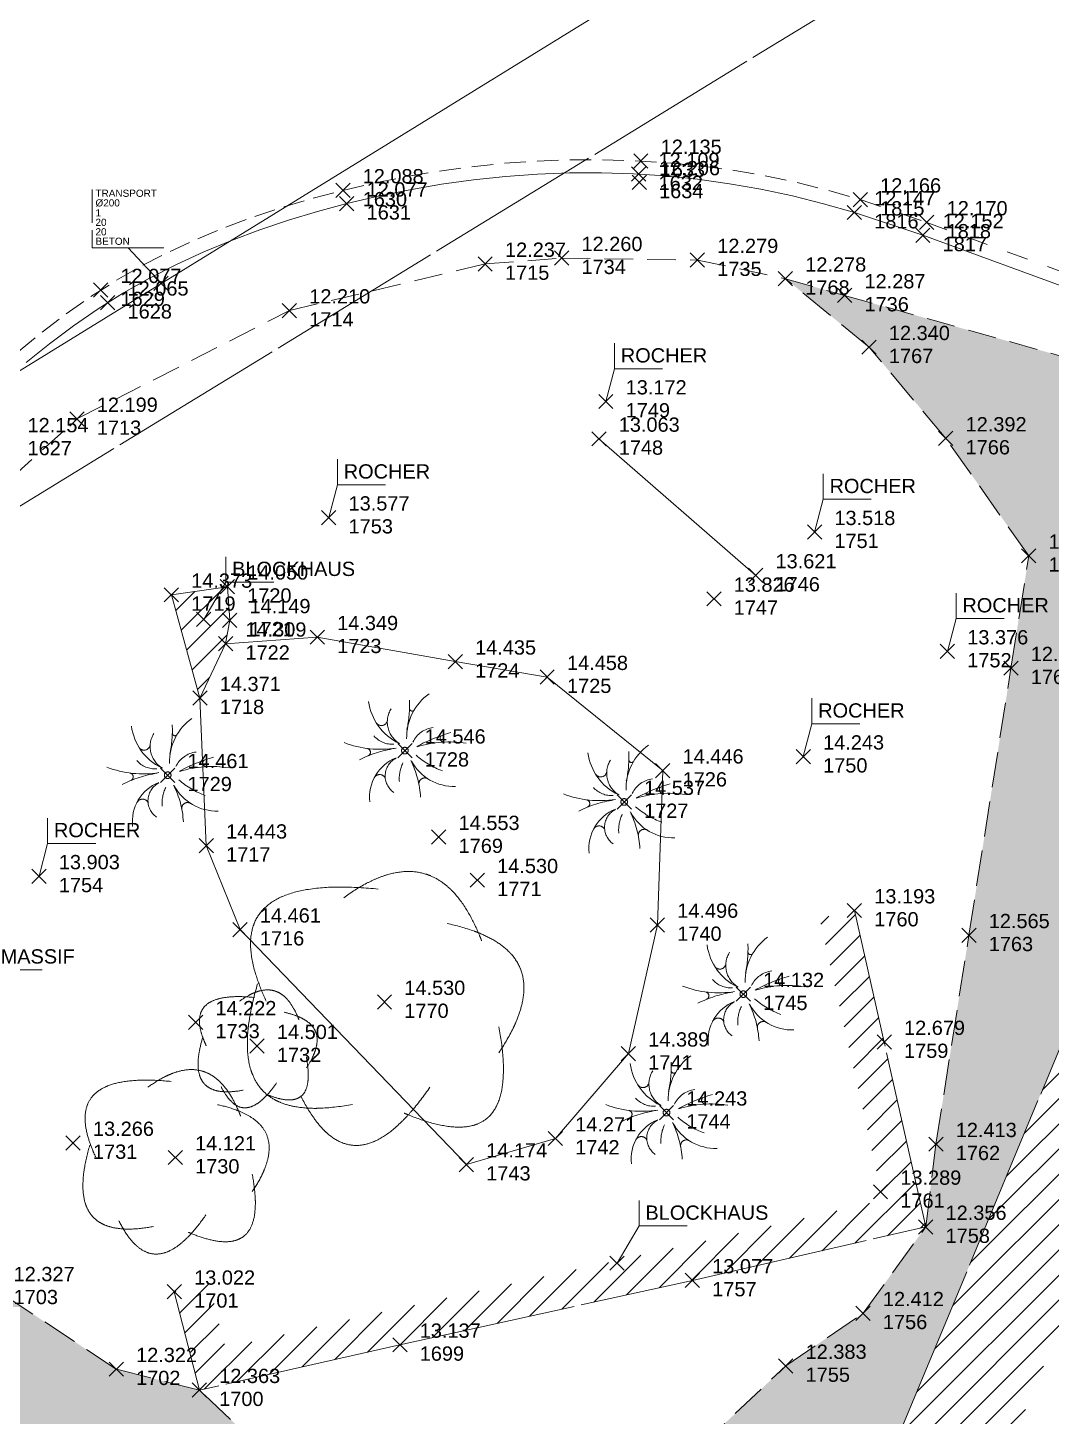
# Model space of a CAD drawing. Header units: metres. Extents: x 1224602 to 1224842, y 7187490 to 7187733.
# Drawn here: x 1224755.48 to 1224769.82, y 7187680.87 to 7187700.34 of the extents above; entities that cross this region are included whole.
import ezdxf

# ---------------------------------------------------------------- set-up
doc = ezdxf.new("R2010")
doc.units = ezdxf.units.M
doc.header["$PDMODE"] = 3
doc.header["$PDSIZE"] = 0.1
for name, pattern in [('LL_0822', [2.5, 2.5, 0]), ('LL_0829', [0.6, 0.3, -0.3]), ('OL_0942', [0.7, 0.5, -0.2]), ('RL_1105', [2.5, 2.5, 0]), ('Socle_Continu', [2.5, 2.5, 0]), ('TL_1182', [0.6, 0.4, -0.2]), ('YL_2901', [2.5, 2.5, 0])]:
    doc.linetypes.add(name, pattern=pattern)
for name, color, linetype, lineweight in [('BATIH_SCS', 201, 'Socle_Continu', 13), ('BATIM_SCI', 201, 'Socle_Continu', 13), ('JARDH_PSS', 82, 'Socle_Continu', 13), ('JARDI_PSS', 82, 'Socle_Continu', 13), ('JARDI_SCI', 82, 'Socle_Continu', 13), ('JARDI_SCS', 82, 'Socle_Continu', 13), ('MOBUR_SCI', 251, 'Socle_Continu', 13), ('NIVEL_SCS', 102, 'Socle_Continu', 13), ('SIGTA_SCI', 7, 'Socle_Continu', 13), ('SIGTM_SCI', 1, 'Socle_Continu', 13), ('SIGTO_SCI', 255, 'Socle_Continu', 13), ('VOIRI_SCS', 7, 'Socle_Continu', 13)]:
    doc.layers.add(name, color=color, linetype=linetype, lineweight=lineweight)
for name, color, linetype, lineweight, true_color in [('BATIM_SCS', 7, 'Socle_Continu', 13, 0xdf7fff), ('EAUUS_SCI', 7, 'Socle_Continu', 13, 0x7f3f00), ('EAUUS_SCT', 7, 'Socle_Continu', 13, 0x7f3f00), ('SIGTS_PSS', 7, 'Socle_Continu', 13, 0x9966cc)]:
    doc.layers.add(name, color=color, linetype=linetype, lineweight=lineweight, true_color=true_color)
doc.styles.get("Standard").update_dxf_attribs({"font": 'arial.ttf'})
doc.styles.add('Style_1', font='WINGDNG2.TTF')
doc.linetypes.add('CL_0181', pattern='A,3,-0.15,0.4,-0.381,["eu",Standard,S=0.254,R=0,X=-0.2,Y=-0.1],-0.381,0.4,-0.15', length=4.862)
doc.linetypes.add('OL_0943', pattern='A,0.4,["│",Standard,S=0.127,R=0,X=-0.32,Y=0.08],0.15,["l ı l ı l",Standard,S=0.127,R=0,X=-0.35,Y=0]', length=0.55)
doc.linetypes.add('TL_1183', pattern='A,0.5,-0.05,["ù",Style_1,S=0.254,R=180,X=0,Y=0.254],0,["ù",Style_1,S=0.254,R=0,X=-0.1,Y=-0.254]', length=0.55)
pattern_1 = [(45, (0, 0), (-0.176776695297, 0.176776695297), [])]

# ---------------------------------------------------------------- blocks, each defined once
blk = doc.blocks.new('YP_1521')
at = {"layer": 'SIGTO_SCI', "color": 7, "linetype": 'Socle_Continu'}
blk.add_point((0, 0), dxfattribs=at)
at = {"layer": 'SIGTA_SCI', "linetype": 'Socle_Continu'}
blk.add_attdef('ALT', (0.278, 0.099), '', height=0.2, dxfattribs=at)
at = {"layer": 'SIGTA_SCI', "linetype": 'Socle_Continu', "flags": 9}
blk.add_attdef('CALQUE_ALT', (1.69, -1.18), '', height=0.2, dxfattribs=at)
at = {"layer": 'SIGTM_SCI', "linetype": 'Socle_Continu'}
blk.add_attdef('MAT', (0.278, -0.223), '', height=0.2, dxfattribs=at)
at = {"layer": 'SIGTM_SCI', "linetype": 'Socle_Continu', "flags": 9}
blk.add_attdef('CALQUE_MAT', (1.69, -1.501), '', height=0.2, dxfattribs=at)
at = {"layer": 'SIGTO_SCI', "linetype": 'Socle_Continu', "flags": 9}
for tag, p in [('ID', (1.69, 0.105)), ('NATURE', (1.69, -0.216)), ('FAMILLE', (1.69, -0.538)), ('CALQUE', (1.69, -0.859)), ('PCRS', (1.69, -1.823))]:
    blk.add_attdef(tag, p, '', height=0.2, dxfattribs=at)
blk = doc.blocks.new('TP_2779')
at = {"layer": 'JARDI_PSS', "linetype": 'Socle_Continu', "extrusion": (0, 0, -1), "flags": 128}
for points in [[(-0.025, 0.165, 0.247838), (-0.34, 0.797)], [(0.086, 0.103, 0.25131), (0.508, 0.689)], [(-0.064, 0.707, 0.064603), (-0.029, 0.294)], [(0.153, 0.089, 0.230233), (0.433, 0.205)], [(-0.113, 0.12, 0.255827), (-0.398, 0.325)], [(0.122, 0.036, 0.13192), (0.851, 0.112)], [(0.637, -0.128, 0.079746), (0.149, 0.028)], [(0.523, 0.029, 0.690122), (0.513, -0.072)], [(-0.172, 0.054, 0.115458), (-0.86, 0.103)], [(-0.083, -0.138, 0.100919), (-0.22, -0.653)], [(0.43, -0.381, 0.592918), (0.275, -0.382)], [(-0.198, -0.478, 0.662456), (-0.326, -0.398)]]:
    blk.add_lwpolyline(points, format="xyb", dxfattribs=at)
at = {"layer": 'JARDI_PSS', "linetype": 'Socle_Continu', "flags": 128}
for points in [[(-0.193, 0.587, 0.422349), (-0.073, 0.099)], [(0.065, 0.588, 0.596812), (0.127, 0.562)], [(-0.401, 0.391, 0.742335), (-0.245, 0.432)], [(0.643, 0.254, 0.050999), (0.167, 0.058)], [(0.509, 0.211, 0.61769), (0.536, 0.12)], [(-0.122, -0.101, 0.339495), (-0.491, -0.719)], [(-0.122, -0.106, 0.565905), (-0.157, -0.586)], [(-0.028, -0.173, 0.132446), (-0.077, -0.435)], [(0.091, -0.146, 0.285538), (0.709, -0.502)], [(0.158, -0.066, 0.093629), (0.527, -0.284)]]:
    blk.add_lwpolyline(points, format="xyb", dxfattribs=at)
at = {"layer": 'JARDI_PSS', "linetype": 'Socle_Continu'}
blk.add_circle((0, 0), 0.0469, dxfattribs=at)
at = {"layer": 'JARDI_PSS', "linetype": 'Socle_Continu', "flags": 9}
for tag, p in [('ID', (1.31, 0.499)), ('NATURE', (1.31, 0.178)), ('FAMILLE', (1.31, -0.143)), ('CALQUE', (1.31, -0.465)), ('PCRS', (1.31, -0.786))]:
    blk.add_attdef(tag, p, '', height=0.2, dxfattribs=at)
blk = doc.blocks.new('TP_1203')
at = {"layer": 'JARDI_SCS', "linetype": 'Socle_Continu'}
for points in [[(0.3171, 0.1998, 0.007667), (0.3097, 0.2185, 0.026874), (0.2793, 0.282, 0.047786), (0.2363, 0.3458, 0.023985), (0.2196, 0.3641, 0.040407), (0.1879, 0.391, 0.05708), (0.1498, 0.4122, 0.021505), (0.1343, 0.4178, 0.075257), (0.0789, 0.4262, 0.004647), (0.0754, 0.4262, 0.067031), (0.0113, 0.4161, 0.025669), (-0.025, 0.4032, 0.024468), (-0.0582, 0.3875, 0.036292), (-0.1329, 0.3405)], [(-0.0204, 0.3686, 0.026081), (-0.1467, 0.3752, 0.000498), (-0.1491, 0.3752, 0.000061), (-0.1493, 0.3752, 0.039737), (-0.2542, 0.3668, 0.05935), (-0.3324, 0.3448, 0.002412), (-0.3355, 0.3435, 0.092506), (-0.393, 0.3053, 0.000753), (-0.3933, 0.305, 0.098491), (-0.4244, 0.2585, 0.011844), (-0.4269, 0.2521, 0.083514), (-0.4371, 0.1912, 0.009601), (-0.437, 0.184, 0.062383), (-0.4234, 0.101, 0.027233), (-0.3998, 0.0339, 0.012932), (-0.386, 0.003)], [(0.3734, -0.1657, 0.034341), (0.42, -0.0853, 0.016386), (0.4306, -0.0619, 0.033024), (0.4472, -0.0128, 0.065516), (0.4552, 0.0476, 0.004498), (0.4551, 0.0518, 0.088708), (0.4437, 0.1085, 0.001985), (0.4432, 0.1097, 0.087204), (0.4129, 0.1572, 0.010127), (0.4065, 0.1639, 0.060799), (0.3628, 0.1981, 0.037701), (0.3113, 0.2242, 0.012492), (0.2934, 0.231, 0.034867), (0.2046, 0.2561)], [(-0.4141, 0.0593, 0.030688), (-0.4401, -0.0515, 0.042762), (-0.4476, -0.1391, 0.002681), (-0.4475, -0.1447, 0.068057), (-0.4366, -0.2203, 0.027564), (-0.4302, -0.2384, 0.0661), (-0.4071, -0.2783, 0.02929), (-0.3949, -0.292, 0.071575), (-0.3592, -0.3187, 0.024959), (-0.3395, -0.3281, 0.055555), (-0.2929, -0.3415, 0.042997), (-0.2266, -0.3473, 0.011964), (-0.2081, -0.3468, 0.03671), (-0.1048, -0.3345)], [(0.064, -0.3627, 0.004702), (0.0762, -0.3679, 0.029397), (0.1549, -0.3952, 0.053456), (0.231, -0.4084, 0.017025), (0.2434, -0.4088, 0.067312), (0.292, -0.4022, 0.029038), (0.3048, -0.3978, 0.085197), (0.3382, -0.3767, 0.008842), (0.3415, -0.3736, 0.097758), (0.3694, -0.3319, 0.000163), (0.3695, -0.3318, 0.072483), (0.3857, -0.2677, 0.026786), (0.3883, -0.2187, 0.018833), (0.387, -0.1842, 0.02958), (0.3734, -0.0814)], [(-0.2735, -0.3064, 0.039486), (-0.23, -0.3798, 0.04359), (-0.1978, -0.4182, 0.016585), (-0.1839, -0.4312, 0.081902), (-0.1391, -0.4591, 0.006579), (-0.1351, -0.4607, 0.089308), (-0.0921, -0.4684, 0.016983), (-0.0837, -0.4681, 0.078527), (-0.037, -0.4569, 0.013117), (-0.0296, -0.4536, 0.063228), (0.0271, -0.4171, 0.02257), (0.0606, -0.3865, 0.018838), (0.0864, -0.3587, 0.027877), (0.1484, -0.2782)]]:
    blk.add_lwpolyline(points, format="xyb", dxfattribs=at)
at = {"layer": 'JARDI_SCS', "linetype": 'Socle_Continu', "flags": 9}
for tag, p in [('ID', (0.8891, 0.2461)), ('NATURE', (0.8891, -0.0752)), ('FAMILLE', (0.8891, -0.3964)), ('CALQUE', (0.8891, -0.7177)), ('PCRS', (0.8891, -1.039))]:
    blk.add_attdef(tag, p, '', height=0.2, dxfattribs=at)
blk = doc.blocks.new('*U39')
at = {"layer": 'MOBUR_SCI', "linetype": 'Socle_Continu'}
blk.add_line((0.121, 0.46), (0, 0), dxfattribs=at)
at = {"layer": 'MOBUR_SCI', "linetype": 'Socle_Continu', "flags": 128}
blk.add_lwpolyline([(0.794, 0.46), (0.121, 0.46), (0.121, 0.817)], dxfattribs=at)
at = {"layer": 'MOBUR_SCI', "linetype": 'Socle_Continu'}
blk.add_point((0, 0), dxfattribs=at)
blk.add_attdef('TXT', (0.21, 0.548), '', height=0.2, dxfattribs=at)
at = {"layer": 'MOBUR_SCI', "linetype": 'Socle_Continu', "flags": 9}
for tag, p in [('ID', (2.243, 0.041)), ('NATURE', (2.243, -0.28)), ('FAMILLE', (2.243, -0.602)), ('CALQUE', (2.243, -0.923)), ('PCRS', (2.243, -1.244))]:
    blk.add_attdef(tag, p, '', height=0.2, dxfattribs=at)
blk = doc.blocks.new('*U41')
at = {"layer": 'BATIM_SCI', "linetype": 'Socle_Continu'}
blk.add_line((0.308, 0.521), (0, 0), dxfattribs=at)
at = {"layer": 'BATIM_SCI', "linetype": 'Socle_Continu', "flags": 128}
blk.add_lwpolyline([(0.981, 0.521), (0.308, 0.521), (0.308, 0.878)], dxfattribs=at)
at = {"layer": 'BATIM_SCI', "linetype": 'Socle_Continu'}
blk.add_point((0, 0), dxfattribs=at)
blk.add_attdef('TXT', (0.397, 0.608), '', height=0.2, dxfattribs=at)
at = {"layer": 'BATIM_SCI', "linetype": 'Socle_Continu', "flags": 9}
for tag, p in [('ID', (1.967, 0.144)), ('NATURE', (1.967, -0.177)), ('FAMILLE', (1.967, -0.499)), ('CALQUE', (1.967, -0.82)), ('PCRS', (1.967, -1.141))]:
    blk.add_attdef(tag, p, '', height=0.2, dxfattribs=at)
blk = doc.blocks.new('*U81')
at = {"layer": 'EAUUS_SCI', "linetype": 'Socle_Continu'}
blk.add_line((-0.926, 0.992), (0, 0), dxfattribs=at)
at = {"layer": 'EAUUS_SCI', "linetype": 'Socle_Continu', "flags": 128}
blk.add_lwpolyline([(0.074, 0.992), (-1.926, 0.992), (-1.926, 2.63)], dxfattribs=at)
at = {"layer": 'EAUUS_SCI', "linetype": 'Socle_Continu'}
blk.add_point((0, 0), dxfattribs=at)
for tag, p in [('TYPE', (-1.838, 2.425)), ('DIAM', (-1.838, 2.155)), ('NBR', (-1.838, 1.876)), ('LARG', (-1.838, 1.611)), ('HAUT', (-1.838, 1.345)), ('MATER', (-1.838, 1.079))]:
    blk.add_attdef(tag, p, '', height=0.2, dxfattribs=at)
at = {"layer": 'EAUUS_SCI', "linetype": 'Socle_Continu', "flags": 9}
for tag, p in [('ID', (2.47, 1.418)), ('NATURE', (2.47, 1.097)), ('FAMILLE', (2.47, 0.776)), ('CALQUE', (2.47, 0.454))]:
    blk.add_attdef(tag, p, '', height=0.2, dxfattribs=at)
blk = doc.blocks.new('*U113')
at = {"layer": 'JARDI_SCI', "linetype": 'Socle_Continu'}
blk.add_line((0.175, 0.564), (0, 0), dxfattribs=at)
at = {"layer": 'JARDI_SCI', "linetype": 'Socle_Continu', "flags": 128}
blk.add_lwpolyline([(0.848, 0.564), (0.175, 0.564), (0.175, 0.921)], dxfattribs=at)
at = {"layer": 'JARDI_SCI', "linetype": 'Socle_Continu'}
blk.add_point((0, 0), dxfattribs=at)
blk.add_attdef('TXT', (0.264, 0.651), '', height=0.2, dxfattribs=at)
at = {"layer": 'JARDI_SCI', "linetype": 'Socle_Continu', "flags": 9}
for tag, p in [('ID', (1.967, 0.144)), ('NATURE', (1.967, -0.177)), ('FAMILLE', (1.967, -0.499)), ('CALQUE', (1.967, -0.82)), ('PCRS', (1.967, -1.141))]:
    blk.add_attdef(tag, p, '', height=0.2, dxfattribs=at)

msp = doc.modelspace()

# ---------------------------------------------------------------- hatches: boundary and pattern name
at = {"layer": 'BATIH_SCS', "linetype": 'Socle_Continu'}
h = msp.add_hatch(dxfattribs=at)
h.set_pattern_fill('RL_1107', color=256, pattern_type=2)
h.set_pattern_definition(pattern_1)
h.paths.add_polyline_path([(1224757.492, 7187692.386), (1224757.892, 7187690.938), (1224758.252, 7187691.701), (1224758.309, 7187692.029), (1224758.276, 7187692.5)])
h = msp.add_hatch(dxfattribs=at)
h.set_pattern_fill('RL_1107', color=256, pattern_type=2)
h.set_pattern_definition(pattern_1)
h.paths.add_polyline_path([(1224768.063, 7187683.524), (1224767.481, 7187686.117), (1224767.064, 7187687.961), (1224766.576, 7187687.851), (1224766.993, 7187686.007), (1224767.466, 7187683.901), (1224764.684, 7187683.263), (1224760.585, 7187682.36), (1224758.248, 7187681.832), (1224758.017, 7187682.74), (1224757.533, 7187682.616), (1224757.884, 7187681.237), (1224760.694, 7187681.872), (1224764.793, 7187682.775)])
h = msp.add_hatch(dxfattribs=at)
h.set_pattern_fill('RL_1107', color=256, pattern_type=2)
h.set_pattern_definition([(45, (1221702.8954, 7185959.67172), (-0.176776695, 0.176776695), [])])
h.paths.add_polyline_path([(1224771.792, 7187686.577), (1224770.407, 7187687.153), (1224766.681, 7187678.185), (1224768.066, 7187677.609)])
at = {"layer": 'JARDH_PSS', "linetype": 'Socle_Continu'}
h = msp.add_hatch(dxfattribs=at)
h.set_pattern_fill('TL_2777', color=256, scale=0.5, pattern_type=2)
h.set_pattern_definition([(90, (51.4353, -59.51156), (-0.3535533905, 0.3535533905), [0.09375, -0.6133567815]), (45, (51.4353, -59.51156), (-0.353553390593, 0.353553390593), [0.09375, -0.40625]), (135, (51.4353, -59.51156), (-0.353553390593, -0.353553390593), [0.09375, -0.40625])])
h.paths.add_polyline_path([(1224770.407, 7187687.153), (1224770.582, 7187687.08), (1224770.649, 7187687.254), (1224773.232, 7187693.885), (1224773.075, 7187693.937), (1224773.199, 7187694.307), (1224772.929, 7187694.562), (1224769.955, 7187695.734), (1224766.927, 7187696.583), (1224766.097, 7187696.818), (1224767.269, 7187695.858), (1224768.344, 7187694.578), (1224769.507, 7187692.933), (1224769.257, 7187691.358), (1224768.668, 7187687.614), (1224768.206, 7187684.685), (1224768.063, 7187683.524), (1224767.185, 7187682.315), (1224766.102, 7187681.576), (1224764.884, 7187680.428), (1224763.383, 7187680.019), (1224761.745, 7187679.544), (1224760.186, 7187679.724), (1224758.827, 7187680.346), (1224757.884, 7187681.237), (1224756.719, 7187681.531), (1224755.003, 7187682.665), (1224753.54, 7187684.655), (1224752.425, 7187686.206), (1224752.041, 7187687.854), (1224751.92, 7187688.867), (1224751.492, 7187688.569), (1224750.454, 7187685.593), (1224749.558, 7187683.57), (1224749.274, 7187682.699), (1224749.632, 7187682.537), (1224751.903, 7187681.541), (1224751.662, 7187680.869), (1224751.571, 7187680.615), (1224765.172, 7187674.502), (1224765.215, 7187674.552), (1224765.732, 7187675.813), (1224766.115, 7187676.752), (1224766.681, 7187678.185)])
edge = h.paths.add_edge_path(flags=16)
edge.add_ellipse((1224765.043, 7187680.134), major_axis=(-0.303, 0.303), ratio=1, start_angle=125.1518, end_angle=131.276, ccw=False)
edge.add_ellipse((1224765.01, 7187679.95), major_axis=(-0.171, 0.171), ratio=1, start_angle=112.5, end_angle=125.2193, ccw=False)
edge = h.paths.add_edge_path(flags=16)
edge.add_ellipse((1224765.11, 7187679.932), major_axis=(0.22, 0.22), ratio=1, start_angle=135.477, end_angle=151.0505, ccw=False)
edge.add_ellipse((1224765.368, 7187679.936), major_axis=(-0.403, 0.403), ratio=1, start_angle=35.2057, end_angle=45, ccw=False)
edge.add_ellipse((1224765.817, 7187679.86), major_axis=(0.725, 0.725), ratio=1, start_angle=118.3033, end_angle=125.3344, ccw=False)
edge.add_ellipse((1224765.518, 7187680.403), major_axis=(-0.511, 0.511), ratio=1, start_angle=61.2601, end_angle=67.5, ccw=False)
edge.add_ellipse((1224765.184, 7187680.307), major_axis=(-0.265, 0.265), ratio=1, start_angle=47.1703, end_angle=61.449, ccw=False)
edge.add_ellipse((1224765.016, 7187680.301), major_axis=(0.146, 0.146), ratio=1, start_angle=115.9042, end_angle=135, ccw=False)
edge.add_ellipse((1224765.184, 7187680.307), major_axis=(-0.265, 0.265), ratio=1, start_angle=47.1703, end_angle=61.449)
edge.add_ellipse((1224765.518, 7187680.403), major_axis=(-0.511, 0.511), ratio=1, start_angle=61.2601, end_angle=67.5)
edge.add_ellipse((1224765.518, 7187680.403), major_axis=(-0.511, 0.511), ratio=0.999999, start_angle=67.5, end_angle=70.4635, ccw=False)
edge.add_ellipse((1224765.518, 7187680.403), major_axis=(-0.511, 0.511), ratio=1, start_angle=61.2601, end_angle=67.5, ccw=False)
edge.add_ellipse((1224765.817, 7187679.86), major_axis=(0.725, 0.725), ratio=1, start_angle=118.3033, end_angle=125.3344)
edge.add_ellipse((1224765.368, 7187679.936), major_axis=(-0.403, 0.403), ratio=1, start_angle=35.2057, end_angle=45)
edge.add_ellipse((1224765.11, 7187679.932), major_axis=(0.22, 0.22), ratio=1, start_angle=135.477, end_angle=151.0505)
edge.add_ellipse((1224764.996, 7187679.9), major_axis=(-0.137, 0.137), ratio=1, start_angle=61.1844, end_angle=67.5)
edge.add_ellipse((1224764.996, 7187679.9), major_axis=(-0.137, 0.137), ratio=1, start_angle=67.5, end_angle=82.627)
edge.add_ellipse((1224764.979, 7187679.889), major_axis=(-0.122, 0.122), ratio=0.999999, start_angle=83.2891, end_angle=90)
edge.add_ellipse((1224764.979, 7187679.889), major_axis=(0.122, 0.122), ratio=1, start_angle=180, end_angle=196.3758)
edge.add_ellipse((1224765.01, 7187679.95), major_axis=(-0.171, 0.171), ratio=1, start_angle=106.7809, end_angle=112.5)
edge.add_ellipse((1224764.979, 7187679.889), major_axis=(0.122, 0.122), ratio=1, start_angle=180, end_angle=196.3758, ccw=False)
edge.add_ellipse((1224764.996, 7187679.9), major_axis=(-0.137, 0.137), ratio=1, start_angle=67.5, end_angle=82.627, ccw=False)
edge.add_ellipse((1224764.996, 7187679.9), major_axis=(-0.137, 0.137), ratio=1, start_angle=61.1844, end_angle=67.5, ccw=False)
edge = h.paths.add_edge_path(flags=16)
edge.add_ellipse((1224764.626, 7187680.351), major_axis=(-0.712, 0.712), ratio=1, start_angle=184.1913, end_angle=190.5786, ccw=False)
edge.add_ellipse((1224764.967, 7187680.056), major_axis=(0.393, 0.393), ratio=1, start_angle=270, end_angle=272.8252, ccw=False)
edge.add_ellipse((1224765.677, 7187680.407), major_axis=(-0.554, 0.554), ratio=1, start_angle=112.6312, end_angle=119.2352, ccw=False)
edge = h.paths.add_edge_path(flags=16)
edge.add_ellipse((1224765.191, 7187679.708), major_axis=(0.0964, 0.0964), ratio=1, start_angle=225, end_angle=228.8918, ccw=False)
edge.add_ellipse((1224765.187, 7187679.741), major_axis=(-0.12, 0.12), ratio=1, start_angle=139.5398, end_angle=157.5, ccw=False)
edge = h.paths.add_edge_path(flags=16)
edge.add_ellipse((1224765.191, 7187679.708), major_axis=(0.0964, 0.0964), ratio=1, start_angle=204.5862, end_angle=225, ccw=False)
edge.add_ellipse((1224765.208, 7187679.748), major_axis=(-0.127, 0.127), ratio=0.999998, start_angle=112.5, end_angle=114.0078, ccw=False)
edge = h.paths.add_edge_path(flags=16)
edge.add_ellipse((1224765.299, 7187679.852), major_axis=(-0.225, 0.225), ratio=1, start_angle=80.0162, end_angle=90)
edge.add_ellipse((1224765.299, 7187679.852), major_axis=(0.225, 0.225), ratio=0.999999, start_angle=180, end_angle=183.8006)
edge.add_ellipse((1224765.208, 7187679.748), major_axis=(0.127, 0.127), ratio=1, start_angle=183.7713, end_angle=202.5, ccw=False)
edge.add_ellipse((1224765.299, 7187679.852), major_axis=(-0.225, 0.225), ratio=1, start_angle=80.0162, end_angle=90, ccw=False)
edge.add_ellipse((1224765.527, 7187680.014), major_axis=(0.423, 0.423), ratio=1, start_angle=161.1383, end_angle=170.1832)
edge = h.paths.add_edge_path(flags=16)
edge.add_ellipse((1224765.133, 7187679.855), major_axis=(-0.209, 0.209), ratio=1, start_angle=160.5239, end_angle=174.9954, ccw=False)
edge.add_ellipse((1224764.967, 7187680.056), major_axis=(-0.393, 0.393), ratio=1, start_angle=174.8282, end_angle=180, ccw=False)
edge = h.paths.add_edge_path(flags=16)
edge.add_ellipse((1224765.424, 7187680.152), major_axis=(0.293, 0.293), ratio=1, start_angle=67.5, end_angle=73.1065, ccw=False)
edge.add_ellipse((1224765.545, 7187679.924), major_axis=(-0.476, 0.476), ratio=1, start_angle=-16.9672, end_angle=-14.278, ccw=False)
edge = h.paths.add_edge_path(flags=16)
edge.add_ellipse((1224765.581, 7187679.769), major_axis=(0.0911, 0.0911), ratio=1, start_angle=247.5, end_angle=266.9788, ccw=False)
edge.add_ellipse((1224765.581, 7187679.769), major_axis=(0.0911, 0.0911), ratio=1, start_angle=240.8469, end_angle=247.5, ccw=False)
edge = h.paths.add_edge_path(flags=16)
edge.add_ellipse((1224765.562, 7187679.84), major_axis=(-0.143, 0.143), ratio=1, start_angle=135, end_angle=150.4035, ccw=False)
edge.add_ellipse((1224765.562, 7187679.84), major_axis=(-0.143, 0.143), ratio=1, start_angle=131.0986, end_angle=135, ccw=False)
edge.add_ellipse((1224765.574, 7187680.037), major_axis=(-0.283, 0.283), ratio=1, start_angle=119.0427, end_angle=131.2822, ccw=False)
edge = h.paths.add_edge_path(flags=16)
edge.add_ellipse((1224765.377, 7187680.349), major_axis=(-0.15, 0.15), ratio=0.999999, start_angle=-67.5, end_angle=-62.5721, ccw=False)
edge.add_ellipse((1224765.38, 7187680.353), major_axis=(-0.146, 0.146), ratio=1, start_angle=-62.2152, end_angle=-45, ccw=False)
edge = h.paths.add_edge_path(flags=16)
edge.add_ellipse((1224765.382, 7187680.292), major_axis=(-0.19, 0.19), ratio=1, start_angle=-43.7197, end_angle=-28.3803, ccw=False)
edge.add_ellipse((1224765.424, 7187680.152), major_axis=(0.293, 0.293), ratio=1, start_angle=61.6184, end_angle=67.5, ccw=False)
edge = h.paths.add_edge_path(flags=16)
edge.add_ellipse((1224764.754, 7187679.816), major_axis=(0.686, 0.686), ratio=1, start_angle=319.1521, end_angle=321.4103, ccw=False)
edge.add_ellipse((1224765.216, 7187679.848), major_axis=(-0.358, 0.358), ratio=1, start_angle=225, end_angle=229.3156, ccw=False)
edge = h.paths.add_edge_path(flags=16)
edge.add_ellipse((1224765.569, 7187679.778), major_axis=(0.101, 0.101), ratio=1, start_angle=270, end_angle=292.3335, ccw=False)
edge.add_ellipse((1224765.467, 7187679.82), major_axis=(0.179, 0.179), ratio=1, start_angle=292.5, end_angle=309.0828, ccw=False)
edge.add_ellipse((1224765.216, 7187679.848), major_axis=(0.358, 0.358), ratio=1, start_angle=308.8626, end_angle=315, ccw=False)
edge.add_ellipse((1224765.467, 7187679.82), major_axis=(0.179, 0.179), ratio=1, start_angle=292.5, end_angle=309.0828, ccw=False)
edge = h.paths.add_edge_path(flags=16)
edge.add_ellipse((1224765.368, 7187680.187), major_axis=(0.307, 0.307), ratio=1, start_angle=292.5, end_angle=300.0659, ccw=False)
edge.add_ellipse((1224765.538, 7187680.142), major_axis=(-0.182, 0.182), ratio=1, start_angle=210.0063, end_angle=225, ccw=False)
edge = h.paths.add_edge_path(flags=16)
edge.add_ellipse((1224765.37, 7187679.656), major_axis=(-0.517, 0.517), ratio=1, start_angle=-64.7454, end_angle=-56.7578, ccw=False)
edge.add_ellipse((1224765.475, 7187679.945), major_axis=(-0.3, 0.3), ratio=1, start_angle=-76.1363, end_angle=-67.5, ccw=False)
edge.add_ellipse((1224764.966, 7187680.054), major_axis=(-0.512, 0.512), ratio=1, start_angle=248.218, end_angle=253.6576, ccw=False)
edge = h.paths.add_edge_path(flags=16)
edge.add_ellipse((1224765.334, 7187680.29), major_axis=(0.202, 0.202), ratio=0.999999, start_angle=354.5041, end_angle=360, ccw=False)
edge.add_ellipse((1224765.21, 7187680.188), major_axis=(-0.315, 0.315), ratio=1, start_angle=253.5821, end_angle=264.5255, ccw=False)
edge.add_ellipse((1224765.334, 7187680.29), major_axis=(0.202, 0.202), ratio=1, start_angle=360, end_angle=369.2557, ccw=False)
edge = h.paths.add_edge_path(flags=16)
edge.add_ellipse((1224765.614, 7187680.143), major_axis=(0.128, 0.128), ratio=1, start_angle=316.2577, end_angle=336.5349, ccw=False)
edge.add_ellipse((1224765.616, 7187680.142), major_axis=(0.127, 0.127), ratio=1, start_angle=337.5, end_angle=357.4352)
edge.add_ellipse((1224765.563, 7187680.092), major_axis=(-0.179, 0.179), ratio=0.999999, start_angle=267.6792, end_angle=270)
edge.add_ellipse((1224765.563, 7187680.092), major_axis=(0.179, 0.179), ratio=1, start_angle=0, end_angle=13.917, ccw=False)
edge.add_ellipse((1224765.616, 7187680.142), major_axis=(0.127, 0.127), ratio=1, start_angle=337.5, end_angle=357.4352, ccw=False)

# ---------------------------------------------------------------- linework, layer by layer
at = {"layer": 'BATIM_SCS', "linetype": 'RL_1105'}
for points in [[(1224757.892, 7187690.938, 14.371), (1224757.492, 7187692.386, 14.373), (1224758.276, 7187692.5, 14.05), (1224758.309, 7187692.029, 14.149), (1224758.252, 7187691.701, 14.309)], [(1224760.694, 7187681.872, 13.137), (1224764.793, 7187682.775, 13.077), (1224768.063, 7187683.524, 12.356), (1224767.481, 7187686.117, 12.679), (1224767.064, 7187687.961, 13.193)], [(1224766.681, 7187678.185, 12.547), (1224770.407, 7187687.153, 12.549)], [(1224760.694, 7187681.872, 13.137), (1224757.884, 7187681.237, 12.363), (1224757.533, 7187682.616, 13.022)]]:
    msp.add_polyline3d(points, dxfattribs=at)
at = {"layer": 'EAUUS_SCT', "linetype": 'CL_0181'}
msp.add_polyline3d([(1224766.157, 7187702.184, 10.91), (1224748.538, 7187691.322, 10.77)], dxfattribs=at)
at = {"layer": 'JARDI_SCS', "linetype": 'TL_1182'}
msp.add_polyline3d([(1224749.274, 7187682.699, 12.055), (1224749.558, 7187683.57, 12.061), (1224750.454, 7187685.593, 12.089), (1224751.492, 7187688.569, 12.084), (1224751.92, 7187688.867, 12.105), (1224752.643, 7187690.831, 12.132), (1224753.904, 7187692.81, 12.155), (1224756.169, 7187694.852, 12.199), (1224759.146, 7187696.371, 12.21), (1224761.889, 7187697.025, 12.237), (1224762.961, 7187697.106, 12.26), (1224764.864, 7187697.079, 12.279), (1224766.097, 7187696.818, 12.278), (1224766.927, 7187696.583, 12.287), (1224769.955, 7187695.734, 12.295), (1224772.929, 7187694.562, 12.326), (1224773.199, 7187694.307, 12.323)], dxfattribs=at)
at = {"layer": 'JARDI_SCS', "linetype": 'TL_1183', "ltscale": 2}
msp.add_polyline3d([(1224765.68, 7187692.658, 13.621), (1224763.483, 7187694.573, 13.063)], dxfattribs=at)
at = {"layer": 'NIVEL_SCS', "linetype": 'OL_0942'}
for points in [[(1224764.884, 7187680.428, 12.431), (1224766.102, 7187681.576, 12.383), (1224767.185, 7187682.315, 12.412), (1224768.063, 7187683.524, 12.356), (1224768.206, 7187684.685, 12.413), (1224768.668, 7187687.614, 12.565), (1224769.257, 7187691.358, 12.497), (1224769.507, 7187692.933, 12.451), (1224768.344, 7187694.578, 12.392), (1224767.269, 7187695.858, 12.34), (1224766.097, 7187696.818, 12.278)], [(1224764.884, 7187680.428, 12.431), (1224763.383, 7187680.019, 12.357), (1224761.745, 7187679.544, 12.329), (1224760.186, 7187679.724, 12.313), (1224758.827, 7187680.346, 12.314), (1224757.884, 7187681.237, 12.363), (1224756.719, 7187681.531, 12.322), (1224755.003, 7187682.665, 12.327), (1224753.54, 7187684.655, 12.312), (1224752.425, 7187686.206, 12.219), (1224752.041, 7187687.854, 12.152), (1224751.92, 7187688.867, 12.105)]]:
    msp.add_polyline3d(points, dxfattribs=at)
at = {"layer": 'NIVEL_SCS', "linetype": 'OL_0943'}
msp.add_polyline3d([(1224758.454, 7187687.693, 14.461), (1224757.981, 7187688.87, 14.443), (1224757.892, 7187690.938, 14.371), (1224758.252, 7187691.701, 14.309), (1224759.537, 7187691.792, 14.349), (1224761.47, 7187691.449, 14.435), (1224762.758, 7187691.233, 14.458), (1224764.378, 7187689.922, 14.446), (1224764.303, 7187687.759, 14.496), (1224763.897, 7187685.954, 14.389), (1224762.873, 7187684.764, 14.271), (1224761.626, 7187684.399, 14.174)], close=True, dxfattribs=at)
at = {"layer": 'SIGTS_PSS', "linetype": 'YL_2901'}
msp.add_polyline3d([(1224718.643, 7187594.665, 11.273), (1224724.194, 7187641.786, 11.605), (1224743.464, 7187686.347, 12.019), (1224774.759, 7187705.496, 12.369), (1224807.6, 7187693.028, 12.688), (1224838.124, 7187643.847, 11.839), (1224818.746, 7187610.542, 11.62), (1224772.174, 7187599.12, 11.427)], close=True, dxfattribs=at)
at = {"layer": 'VOIRI_SCS', "linetype": 'LL_0829'}
msp.add_polyline3d([(1224755.35, 7187695.799, 12.06), (1224755.679, 7187696.069, 12.066), (1224756.017, 7187696.327, 12.071), (1224756.365, 7187696.569, 12.075), (1224756.724, 7187696.796, 12.078), (1224757.093, 7187697.006, 12.079), (1224757.473, 7187697.2, 12.081), (1224757.861, 7187697.378, 12.082), (1224758.257, 7187697.541, 12.083), (1224758.659, 7187697.69, 12.085), (1224759.067, 7187697.825, 12.086), (1224759.479, 7187697.947, 12.087), (1224759.895, 7187698.056, 12.088), (1224760.344, 7187698.16, 12.095), (1224760.795, 7187698.25, 12.102), (1224761.249, 7187698.326, 12.108), (1224761.703, 7187698.388, 12.114), (1224762.16, 7187698.435, 12.119), (1224762.617, 7187698.467, 12.123), (1224763.075, 7187698.484, 12.128), (1224763.533, 7187698.485, 12.131), (1224763.991, 7187698.472, 12.135), (1224764.449, 7187698.443, 12.14), (1224764.906, 7187698.398, 12.145), (1224765.361, 7187698.337, 12.15), (1224765.813, 7187698.26, 12.155), (1224766.262, 7187698.166, 12.159), (1224766.707, 7187698.055, 12.163), (1224767.146, 7187697.927, 12.166), (1224768.078, 7187697.607, 12.17), (1224773.728, 7187695.548, 12.199)], dxfattribs=at)
at = {"layer": 'VOIRI_SCS', "linetype": 'LL_0822'}
msp.add_polyline3d([(1224755.458, 7187695.641, 12.072), (1224755.785, 7187695.905, 12.079), (1224756.121, 7187696.157, 12.088), (1224756.466, 7187696.395, 12.092), (1224756.821, 7187696.618, 12.093), (1224757.187, 7187696.825, 12.09), (1224757.562, 7187697.016, 12.088), (1224757.945, 7187697.193, 12.087), (1224758.335, 7187697.355, 12.088), (1224758.732, 7187697.503, 12.091), (1224759.134, 7187697.638, 12.095), (1224759.54, 7187697.76, 12.1), (1224759.95, 7187697.87, 12.077), (1224760.391, 7187697.974, 12.107), (1224760.833, 7187698.065, 12.107), (1224761.278, 7187698.141, 12.109), (1224761.724, 7187698.204, 12.112), (1224762.172, 7187698.251, 12.117), (1224762.621, 7187698.284, 12.123), (1224763.07, 7187698.301, 12.131), (1224763.52, 7187698.303, 12.14), (1224763.969, 7187698.289, 12.136), (1224764.418, 7187698.258, 12.151), (1224764.865, 7187698.212, 12.146), (1224765.311, 7187698.149, 12.142), (1224765.754, 7187698.071, 12.143), (1224766.194, 7187697.978, 12.146), (1224766.631, 7187697.869, 12.147), (1224767.063, 7187697.746, 12.147), (1224768.022, 7187697.426, 12.152), (1224773.664, 7187695.365, 12.176)], dxfattribs=at)

# ---------------------------------------------------------------- block references
at = {"layer": 'BATIM_SCI', "linetype": 'Socle_Continu'}
for p in [(1224757.946, 7187692.042), (1224763.738, 7187683.017)]:
    msp.add_blockref('*U41', p, dxfattribs=at).add_auto_attribs({'TXT': 'BLOCKHAUS'})
at = {"layer": 'EAUUS_SCI', "linetype": 'Socle_Continu', "xscale": 0.5, "yscale": 0.5, "zscale": 0.5}
msp.add_blockref('*U81', (1224757.347, 7187696.753), dxfattribs=at).add_auto_attribs({'TYPE': 'TRANSPORT', 'DIAM': 'Ø200', 'NBR': '1', 'LARG': '20', 'HAUT': '20', 'MATER': 'BETON'})
at = {"layer": 'JARDI_PSS', "linetype": 'Socle_Continu'}
for p in [(1224760.764, 7187690.202, 14.546), (1224757.44, 7187689.857, 14.461), (1224763.838, 7187689.482, 14.537), (1224765.507, 7187686.788, 14.132), (1224764.43, 7187685.127, 14.243)]:
    msp.add_blockref('TP_2779', p, dxfattribs=at)
at = {"layer": 'JARDI_SCI', "linetype": 'Socle_Continu'}
msp.add_blockref('*U113', (1224754.835, 7187686.566), dxfattribs=at).add_auto_attribs({'TXT': 'MASSIF'})
at = {"layer": 'JARDI_SCS', "linetype": 'Socle_Continu'}
for p, xscale, yscale in [((1224760.478, 7187686.678, 14.53), 4.293423843425715, 4.293423843425715), ((1224758.693, 7187686.06, 14.501), 1.848005014355722, 1.848005014355722), ((1224757.546, 7187684.498, 14.121), 2.891033441119551, 2.891033441119551)]:
    msp.add_blockref('TP_1203', p, dxfattribs=dict(at, xscale=xscale, yscale=yscale))
at = {"layer": 'MOBUR_SCI', "linetype": 'Socle_Continu'}
ref = msp.add_blockref('*U39', (1224763.58, 7187695.096, 13.172), dxfattribs=at)
ref.add_attrib('TXT', 'ROCHER', (1224763.79, 7187695.643), dxfattribs={"linetype": 'Socle_Continu', "height": 0.2})
ref = msp.add_blockref('*U39', (1224759.697, 7187693.469, 13.577), dxfattribs=at)
ref.add_attrib('TXT', 'ROCHER', (1224759.907, 7187694.016), dxfattribs={"linetype": 'Socle_Continu', "height": 0.2})
ref = msp.add_blockref('*U39', (1224766.505, 7187693.265, 13.518), dxfattribs=at)
ref.add_attrib('TXT', 'ROCHER', (1224766.715, 7187693.812), dxfattribs={"linetype": 'Socle_Continu', "height": 0.2})
ref = msp.add_blockref('*U39', (1224768.367, 7187691.592, 13.376), dxfattribs=at)
ref.add_attrib('TXT', 'ROCHER', (1224768.577, 7187692.14), dxfattribs={"linetype": 'Socle_Continu', "height": 0.2})
ref = msp.add_blockref('*U39', (1224766.347, 7187690.118, 14.243), dxfattribs=at)
ref.add_attrib('TXT', 'ROCHER', (1224766.556, 7187690.665), dxfattribs={"linetype": 'Socle_Continu', "height": 0.2})
ref = msp.add_blockref('*U39', (1224755.637, 7187688.44, 13.903), dxfattribs=at)
ref.add_attrib('TXT', 'ROCHER', (1224755.846, 7187688.988), dxfattribs={"linetype": 'Socle_Continu', "height": 0.2})
at = {"layer": 'SIGTO_SCI', "linetype": 'Socle_Continu'}
for p, values in [((1224764.071, 7187698.468, 12.135), {'ALT': '12.135', 'MAT': '1633'}), ((1224764.041, 7187698.285, 12.109), {'ALT': '12.109', 'MAT': '1632'}), ((1224759.895, 7187698.056, 12.088), {'ALT': '12.088', 'MAT': '1630'}), ((1224764.048, 7187698.169, 12.206), {'ALT': '12.206', 'MAT': '1634'}), ((1224759.95, 7187697.87, 12.077), {'ALT': '12.077', 'MAT': '1631'}), ((1224767.146, 7187697.927, 12.166), {'ALT': '12.166', 'MAT': '1815'}), ((1224767.063, 7187697.746, 12.147), {'ALT': '12.147', 'MAT': '1816'}), ((1224768.078, 7187697.607, 12.17), {'ALT': '12.170', 'MAT': '1818'}), ((1224768.022, 7187697.426, 12.152), {'ALT': '12.152', 'MAT': '1817'}), ((1224762.961, 7187697.106, 12.26), {'ALT': '12.260', 'MAT': '1734'}), ((1224764.864, 7187697.079, 12.279), {'ALT': '12.279', 'MAT': '1735'}), ((1224761.889, 7187697.025, 12.237), {'ALT': '12.237', 'MAT': '1715'}), ((1224766.097, 7187696.818, 12.278), {'ALT': '12.278', 'MAT': '1768'}), ((1224756.501, 7187696.658, 12.077), {'ALT': '12.077', 'MAT': '1629'}), ((1224756.6, 7187696.482, 12.065), {'ALT': '12.065', 'MAT': '1628'}), ((1224766.927, 7187696.583, 12.287), {'ALT': '12.287', 'MAT': '1736'}), ((1224759.146, 7187696.371, 12.21), {'ALT': '12.210', 'MAT': '1714'}), ((1224767.269, 7187695.858, 12.34), {'ALT': '12.340', 'MAT': '1767'}), ((1224763.58, 7187695.096, 13.172), {'ALT': '13.172', 'MAT': '1749'}), ((1224756.169, 7187694.852, 12.199), {'ALT': '12.199', 'MAT': '1713'}), ((1224755.198, 7187694.566, 12.154), {'ALT': '12.154', 'MAT': '1627'}), ((1224763.483, 7187694.573, 13.063), {'ALT': '13.063', 'MAT': '1748'}), ((1224768.344, 7187694.578, 12.392), {'ALT': '12.392', 'MAT': '1766'}), ((1224759.697, 7187693.469, 13.577), {'ALT': '13.577', 'MAT': '1753'}), ((1224766.505, 7187693.265, 13.518), {'ALT': '13.518', 'MAT': '1751'}), ((1224769.507, 7187692.933, 12.451), {'ALT': '12.451', 'MAT': '1765'}), ((1224765.68, 7187692.658, 13.621), {'ALT': '13.621', 'MAT': '1746'}), ((1224758.276, 7187692.5, 14.05), {'ALT': '14.050', 'MAT': '1720'}), ((1224757.492, 7187692.386, 14.373), {'ALT': '14.373', 'MAT': '1719'}), ((1224765.094, 7187692.33, 13.826), {'ALT': '13.826', 'MAT': '1747'}), ((1224758.309, 7187692.029, 14.149), {'ALT': '14.149', 'MAT': '1721'}), ((1224758.252, 7187691.701, 14.309), {'ALT': '14.309', 'MAT': '1722'}), ((1224759.537, 7187691.792, 14.349), {'ALT': '14.349', 'MAT': '1723'}), ((1224761.47, 7187691.449, 14.435), {'ALT': '14.435', 'MAT': '1724'}), ((1224768.367, 7187691.592, 13.376), {'ALT': '13.376', 'MAT': '1752'}), ((1224762.758, 7187691.233, 14.458), {'ALT': '14.458', 'MAT': '1725'}), ((1224769.257, 7187691.358, 12.497), {'ALT': '12.497', 'MAT': '1764'}), ((1224757.892, 7187690.938, 14.371), {'ALT': '14.371', 'MAT': '1718'}), ((1224760.764, 7187690.202, 14.546), {'ALT': '14.546', 'MAT': '1728'}), ((1224766.347, 7187690.118, 14.243), {'ALT': '14.243', 'MAT': '1750'}), ((1224764.378, 7187689.922, 14.446), {'ALT': '14.446', 'MAT': '1726'}), ((1224757.44, 7187689.857, 14.461), {'ALT': '14.461', 'MAT': '1729'}), ((1224763.838, 7187689.482, 14.537), {'ALT': '14.537', 'MAT': '1727'}), ((1224761.239, 7187688.99, 14.553), {'ALT': '14.553', 'MAT': '1769'}), ((1224757.981, 7187688.87, 14.443), {'ALT': '14.443', 'MAT': '1717'}), ((1224755.637, 7187688.44, 13.903), {'ALT': '13.903', 'MAT': '1754'}), ((1224761.779, 7187688.386, 14.53), {'ALT': '14.530', 'MAT': '1771'}), ((1224767.064, 7187687.961, 13.193), {'ALT': '13.193', 'MAT': '1760'}), ((1224764.303, 7187687.759, 14.496), {'ALT': '14.496', 'MAT': '1740'}), ((1224758.454, 7187687.693, 14.461), {'ALT': '14.461', 'MAT': '1716'}), ((1224768.668, 7187687.614, 12.565), {'ALT': '12.565', 'MAT': '1763'}), ((1224765.507, 7187686.788, 14.132), {'ALT': '14.132', 'MAT': '1745'}), ((1224760.478, 7187686.678, 14.53), {'ALT': '14.530', 'MAT': '1770'}), ((1224757.831, 7187686.393, 14.222), {'ALT': '14.222', 'MAT': '1733'}), ((1224758.693, 7187686.06, 14.501), {'ALT': '14.501', 'MAT': '1732'}), ((1224767.481, 7187686.117, 12.679), {'ALT': '12.679', 'MAT': '1759'}), ((1224763.897, 7187685.954, 14.389), {'ALT': '14.389', 'MAT': '1741'}), ((1224764.43, 7187685.127, 14.243), {'ALT': '14.243', 'MAT': '1744'}), ((1224756.115, 7187684.702, 13.266), {'ALT': '13.266', 'MAT': '1731'}), ((1224762.873, 7187684.764, 14.271), {'ALT': '14.271', 'MAT': '1742'}), ((1224768.206, 7187684.685, 12.413), {'ALT': '12.413', 'MAT': '1762'}), ((1224757.546, 7187684.498, 14.121), {'ALT': '14.121', 'MAT': '1730'}), ((1224761.626, 7187684.399, 14.174), {'ALT': '14.174', 'MAT': '1743'}), ((1224767.429, 7187684.017, 13.289), {'ALT': '13.289', 'MAT': '1761'}), ((1224768.063, 7187683.524, 12.356), {'ALT': '12.356', 'MAT': '1758'}), ((1224755.003, 7187682.665, 12.327), {'ALT': '12.327', 'MAT': '1703'}), ((1224764.793, 7187682.775, 13.077), {'ALT': '13.077', 'MAT': '1757'}), ((1224757.533, 7187682.616, 13.022), {'ALT': '13.022', 'MAT': '1701'}), ((1224767.185, 7187682.315, 12.412), {'ALT': '12.412', 'MAT': '1756'}), ((1224760.694, 7187681.872, 13.137), {'ALT': '13.137', 'MAT': '1699'}), ((1224756.719, 7187681.531, 12.322), {'ALT': '12.322', 'MAT': '1702'}), ((1224766.102, 7187681.576, 12.383), {'ALT': '12.383', 'MAT': '1755'}), ((1224757.884, 7187681.237, 12.363), {'ALT': '12.363', 'MAT': '1700'})]:
    msp.add_blockref('YP_1521', p, dxfattribs=at).add_auto_attribs(values)

doc.saveas('drawing.dxf')
